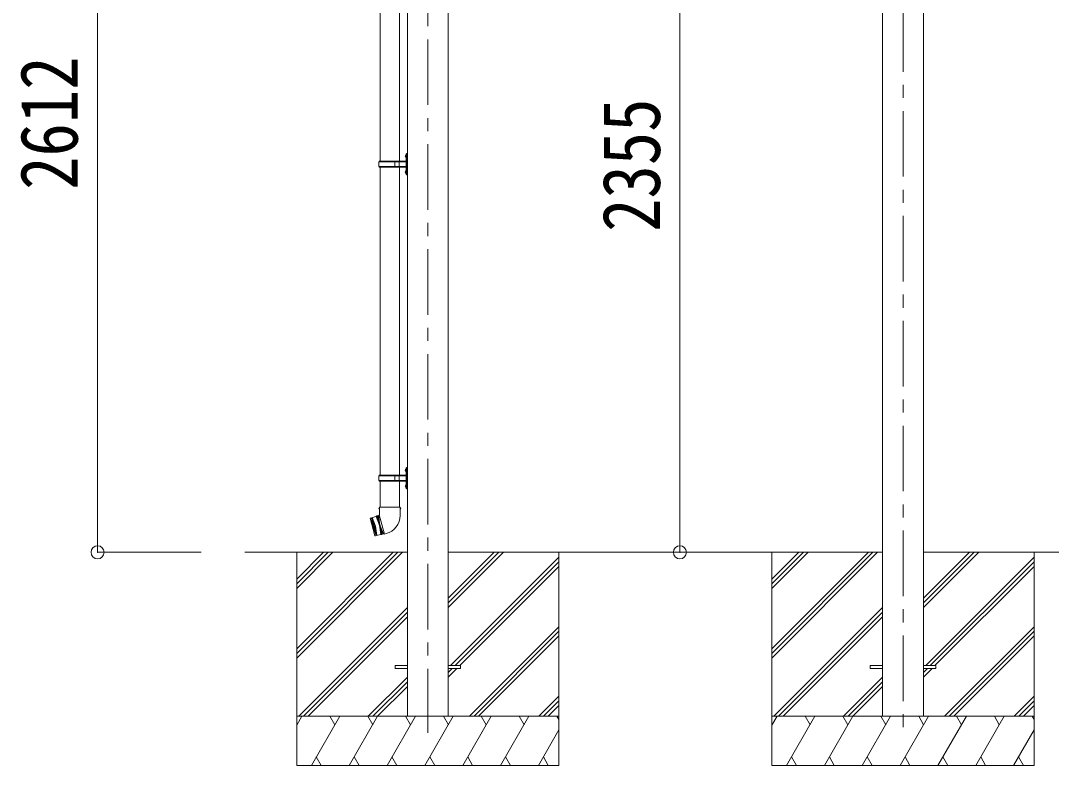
# Model space of a CAD drawing. Units: millimetres at full size, sheet at 1:40. Extents: x -11243 to 11243, y -7760 to 7760.
# Drawn here: x 1035 to 4180, y -5059 to -2787 of the extents above; entities that cross this region are included whole.
import ezdxf
from ezdxf.enums import TextEntityAlignment as Align

# ---------------------------------------------------------------- set-up
doc = ezdxf.new("R2010")
doc.units = ezdxf.units.MM
doc.header["$LTSCALE"] = 40
doc.header["$PDMODE"] = 32
doc.header["$PDSIZE"] = 40
doc.linetypes.add('CHAIN1', pattern=[8, 5, -1, 1, -1])
doc.layers.add('0-3_ELV2', color=4, linetype='Continuous', lineweight=9)
doc.layers.add('0-6_OTH_LINE', color=6, linetype='Continuous', lineweight=9)
doc.styles.add('ＭＳ ゴシック', font='')
doc.styles.get('ＭＳ ゴシック').set_extended_font_data('MS Gothic')

msp = doc.modelspace()

# ---------------------------------------------------------------- linework, layer by layer
at = {"layer": '0-3_ELV2', "color": 5, "linetype": 'CHAIN1'}
for p, q in [((3727.13, -1783.16), (3727.13, -4959.99)), ((2277.13, -1884.55), (2277.13, -4959.99))]:
    msp.add_line(p, q, dxfattribs=at)
at = {"layer": '0-3_ELV2'}
for p, q in [((3664.63, -1954.08), (3664.63, -4909.38)), ((3789.63, -1954.08), (3789.63, -4909.38)), ((2214.63, -2055.48), (2214.63, -4909.38)), ((2339.63, -2055.48), (2339.63, -4909.38)), ((2177.13, -4754.88), (2214.63, -4754.88)), ((2177.13, -4754.88), (2177.13, -4763.88)), ((2177.13, -4763.88), (2214.63, -4763.88)), ((2339.63, -4754.88), (2377.13, -4754.88)), ((2339.63, -4763.88), (2377.13, -4763.88)), ((2377.13, -4754.88), (2377.13, -4763.88)), ((3627.13, -4754.88), (3664.63, -4754.88)), ((3627.13, -4754.88), (3627.13, -4763.88)), ((3627.13, -4763.88), (3664.63, -4763.88)), ((3789.63, -4754.88), (3827.13, -4754.88)), ((3789.63, -4763.88), (3827.13, -4763.88)), ((3827.13, -4754.88), (3827.13, -4763.88))]:
    msp.add_line(p, q, dxfattribs=at)
at = {"layer": '0-3_ELV2', "color": 7}
for p, q in [((2131.28, -2277.38), (2131.24, -3215.87)), ((2190.98, -2277.38), (2190.94, -3215.87)), ((2208.79, -3198.73), (2210.84, -3199.73)), ((2210.06, -3196.73), (2210.69, -3196.73)), ((2210.06, -3196.73), (2210.06, -3205.03)), ((2210.06, -3205.03), (2210.69, -3205.03)), ((2210.69, -3196.73), (2210.69, -3205.03)), ((2210.69, -3196.73), (2211.09, -3197.13)), ((2210.69, -3205.03), (2211.09, -3204.63)), ((2210.84, -3199.73), (2211.45, -3200.88)), ((2213.09, -3192.38), (2211.09, -3194.38)), ((2211.09, -3194.38), (2211.13, -3255.38)), ((2211.09, -3197.13), (2211.09, -3204.63)), ((2213.09, -3192.38), (2213.13, -3257.38)), ((2213.09, -3192.38), (2215.09, -3192.38)), ((2215.13, -3257.38), (2215.09, -3192.38)), ((2128.09, -3217.88), (2129.09, -3215.88)), ((2128.09, -3231.88), (2128.09, -3217.88)), ((2176.59, -3217.88), (2128.09, -3217.88)), ((2128.09, -3231.88), (2129.09, -3233.88)), ((2176.59, -3231.88), (2128.09, -3231.88)), ((2210.59, -3215.88), (2129.09, -3215.88)), ((2129.09, -3233.88), (2210.59, -3233.88)), ((2131.24, -3233.87), (2131.28, -4174.38)), ((2176.59, -3233.88), (2176.59, -3215.88)), ((2177.34, -3215.88), (2179.34, -3217.88)), ((2177.34, -3233.88), (2179.34, -3231.88)), ((2210.59, -3217.88), (2179.34, -3217.88)), ((2210.59, -3231.88), (2179.34, -3231.88)), ((2189.72, -3217.88), (2187.72, -3215.88)), ((2189.72, -3231.88), (2187.72, -3233.88)), ((2189.72, -3231.88), (2189.72, -3217.88)), ((2190.94, -3233.87), (2190.98, -4174.38)), ((2208.79, -3246.73), (2210.84, -3247.73)), ((2210.06, -3244.73), (2210.69, -3244.73)), ((2210.06, -3244.73), (2210.06, -3253.03)), ((2210.06, -3253.03), (2210.69, -3253.03)), ((2210.69, -3244.73), (2210.69, -3253.03)), ((2210.69, -3244.73), (2211.09, -3245.13)), ((2210.69, -3253.03), (2211.09, -3252.63)), ((2210.84, -3247.73), (2211.45, -3248.88)), ((2211.09, -3245.13), (2211.09, -3252.63)), ((2211.13, -3255.38), (2213.13, -3257.38)), ((2215.13, -3257.38), (2213.13, -3257.38)), ((2213.13, -4150.88), (2211.13, -4152.88)), ((2213.13, -4150.88), (2213.13, -4215.88)), ((2213.13, -4150.88), (2215.13, -4150.88)), ((2215.13, -4215.88), (2215.13, -4150.88)), ((2128.13, -4176.38), (2129.13, -4174.38)), ((2128.13, -4190.38), (2128.13, -4176.38)), ((2176.62, -4176.38), (2128.13, -4176.38)), ((2210.63, -4174.38), (2129.13, -4174.38)), ((2176.62, -4192.38), (2176.62, -4174.38)), ((2177.38, -4174.38), (2179.38, -4176.38)), ((2210.63, -4176.38), (2179.38, -4176.38)), ((2189.75, -4176.38), (2187.75, -4174.38)), ((2189.75, -4190.38), (2189.75, -4176.38)), ((2208.82, -4157.23), (2210.87, -4158.23)), ((2210.09, -4155.23), (2210.73, -4155.23)), ((2210.09, -4155.23), (2210.09, -4163.53)), ((2210.09, -4163.53), (2210.73, -4163.53)), ((2210.73, -4155.23), (2211.13, -4155.63)), ((2210.87, -4158.23), (2211.48, -4159.38)), ((2211.13, -4152.88), (2211.13, -4213.88)), ((2128.13, -4190.38), (2129.13, -4192.38)), ((2176.62, -4190.38), (2128.13, -4190.38)), ((2129.13, -4192.38), (2210.63, -4192.38)), ((2131.28, -4192.38), (2131.28, -4272.08)), ((2177.38, -4192.38), (2179.38, -4190.38)), ((2210.63, -4190.38), (2179.38, -4190.38)), ((2189.75, -4190.38), (2187.75, -4192.38)), ((2190.98, -4192.38), (2190.98, -4272.08)), ((2208.82, -4205.23), (2210.87, -4206.23)), ((2210.09, -4203.23), (2210.73, -4203.23)), ((2210.09, -4203.23), (2210.09, -4211.53)), ((2210.09, -4211.53), (2210.73, -4211.53)), ((2210.73, -4203.23), (2210.73, -4211.53)), ((2210.73, -4203.23), (2211.13, -4203.63)), ((2210.73, -4211.53), (2211.13, -4211.13)), ((2210.87, -4206.23), (2211.48, -4207.38)), ((2211.13, -4213.88), (2213.13, -4215.88)), ((2215.13, -4215.88), (2213.13, -4215.88)), ((2129.43, -4272.08), (2127.73, -4276.58)), ((2129.46, -4277.08), (2127.73, -4276.58)), ((2192.83, -4272.08), (2129.43, -4272.08)), ((2129.43, -4272.08), (2129.57, -4295.32)), ((2192.83, -4272.08), (2192.68, -4297.08)), ((2100.84, -4305.61), (2101.2, -4304.99)), ((2100.84, -4305.61), (2115.16, -4359.02)), ((2119.07, -4300.21), (2101.2, -4304.99)), ((2115.77, -4359.38), (2101.2, -4304.99)), ((2105.06, -4303.96), (2119.63, -4358.34)), ((2109.45, -4331.93), (2105.06, -4303.96)), ((2106.99, -4303.44), (2121.56, -4357.82)), ((2117.18, -4329.86), (2106.99, -4303.44)), ((2121.71, -4298.46), (2119.07, -4300.21)), ((2121.71, -4298.46), (2123.64, -4297.95)), ((2136.79, -4354.78), (2121.71, -4298.46)), ((2126.6, -4297.41), (2123.64, -4297.95)), ((2123.64, -4297.95), (2138.73, -4354.26)), ((2129.5, -4296.63), (2126.6, -4297.41)), ((2126.6, -4297.41), (2131.18, -4326.1)), ((2129.57, -4295.32), (2129.17, -4295.43)), ((2129.17, -4295.43), (2144.78, -4353.67)), ((2109.45, -4331.93), (2119.63, -4358.34)), ((2117.18, -4329.86), (2121.56, -4357.82)), ((2141.56, -4353.24), (2131.18, -4326.1)), ((2133.64, -4354.59), (2115.77, -4359.38)), ((2118.27, -4359.38), (2117.66, -4359.02)), ((2136.79, -4354.78), (2133.64, -4354.59)), ((2136.79, -4354.78), (2138.73, -4354.26)), ((2141.56, -4353.24), (2138.73, -4354.26)), ((2144.46, -4352.47), (2141.56, -4353.24)), ((2144.78, -4353.67), (2149.69, -4352.36)), ((1719.13, -4409.38), (2214.63, -4409.38)), ((1877.13, -4409.38), (1877.13, -5059.38)), ((1877.13, -4703.55), (2171.31, -4409.38)), ((1877.13, -4717.69), (2185.45, -4409.38)), ((1877.13, -4731.84), (2199.59, -4409.38)), ((1877.13, -4519.71), (1987.46, -4409.38)), ((1877.13, -4505.56), (1973.32, -4409.38)), ((1877.13, -4491.42), (1959.17, -4409.38)), ((2339.63, -4577.71), (2507.96, -4409.38)), ((2339.63, -4563.56), (2493.82, -4409.38)), ((2339.63, -4549.42), (2479.67, -4409.38)), ((2339.63, -4409.38), (3664.63, -4409.38)), ((2346.3, -4754.88), (2677.13, -4424.06)), ((2677.13, -4409.38), (2677.13, -5059.38)), ((3327.13, -4409.38), (3327.13, -5059.38)), ((3327.13, -4703.55), (3621.31, -4409.38)), ((3327.13, -4717.69), (3635.45, -4409.38)), ((3327.13, -4731.84), (3649.59, -4409.38)), ((3327.13, -4519.71), (3437.46, -4409.38)), ((3327.13, -4505.56), (3423.32, -4409.38)), ((3327.13, -4491.42), (3409.17, -4409.38)), ((3789.63, -4577.71), (3957.96, -4409.38)), ((3789.63, -4563.56), (3943.82, -4409.38)), ((3789.63, -4549.42), (3929.67, -4409.38)), ((3789.63, -4409.38), (5114.62, -4409.38)), ((3796.3, -4754.88), (4127.13, -4424.06)), ((4127.13, -4409.38), (4127.13, -5059.38)), ((2360.45, -4754.88), (2677.13, -4438.2)), ((2374.59, -4754.88), (2677.13, -4452.34)), ((3810.45, -4754.88), (4127.13, -4438.2)), ((3824.59, -4754.88), (4127.13, -4452.34)), ((1883.44, -4909.38), (2214.63, -4578.19)), ((3333.44, -4909.38), (3664.63, -4578.19)), ((1897.58, -4909.38), (2214.63, -4592.33)), ((1911.72, -4909.38), (2214.63, -4606.47)), ((3347.58, -4909.38), (3664.63, -4592.33)), ((3361.72, -4909.38), (3664.63, -4606.47)), ((2403.94, -4909.38), (2677.13, -4636.19)), ((2418.08, -4909.38), (2677.13, -4650.33)), ((3853.94, -4909.38), (4127.13, -4636.19)), ((3868.08, -4909.38), (4127.13, -4650.33)), ((2432.22, -4909.38), (2677.13, -4664.47)), ((3882.22, -4909.38), (4127.13, -4664.47)), ((2339.63, -4789.84), (2365.59, -4763.88)), ((2339.63, -4775.69), (2351.45, -4763.88)), ((3789.63, -4789.84), (3815.59, -4763.88)), ((3789.63, -4775.69), (3801.45, -4763.88)), ((2214.63, -4790.32), (2095.57, -4909.38)), ((2109.71, -4909.38), (2214.63, -4804.46)), ((3664.63, -4790.32), (3545.57, -4909.38)), ((3559.71, -4909.38), (3664.63, -4804.46)), ((2123.85, -4909.38), (2214.63, -4818.6)), ((3573.85, -4909.38), (3664.63, -4818.6)), ((2616.07, -4909.38), (2677.13, -4848.32)), ((2630.21, -4909.38), (2677.13, -4862.46)), ((4066.07, -4909.38), (4127.13, -4848.32)), ((4080.21, -4909.38), (4127.13, -4862.46)), ((2644.35, -4909.38), (2677.13, -4876.6)), ((4094.35, -4909.38), (4127.13, -4876.6)), ((2677.13, -4909.38), (1877.13, -4909.38)), ((1877.13, -4936.88), (1893.01, -4909.38)), ((1921.87, -5059.38), (2008.48, -4909.38)), ((1993.48, -4935.36), (1978.48, -4909.37)), ((2037.34, -5059.37), (2123.95, -4909.38)), ((2108.95, -4935.36), (2093.94, -4909.38)), ((2152.81, -5059.38), (2239.42, -4909.38)), ((2224.42, -4935.36), (2209.41, -4909.38)), ((2268.28, -5059.38), (2354.89, -4909.38)), ((2339.89, -4935.36), (2324.88, -4909.37)), ((2383.75, -5059.38), (2470.36, -4909.38)), ((2455.36, -4935.36), (2440.36, -4909.38)), ((2499.22, -5059.38), (2585.83, -4909.38)), ((2555.83, -4909.38), (2570.83, -4935.36)), ((2671.3, -4909.38), (2677.13, -4919.48)), ((4127.13, -4909.38), (3327.13, -4909.38)), ((3327.13, -4936.88), (3343.01, -4909.38)), ((3371.87, -5059.38), (3458.48, -4909.38)), ((3443.48, -4935.36), (3428.48, -4909.37)), ((3487.34, -5059.37), (3573.95, -4909.38)), ((3558.95, -4935.36), (3543.94, -4909.38)), ((3602.81, -5059.38), (3689.42, -4909.38)), ((3674.42, -4935.36), (3659.41, -4909.38)), ((3718.28, -5059.38), (3804.89, -4909.38)), ((3789.89, -4935.36), (3774.88, -4909.37)), ((3833.75, -5059.38), (3920.36, -4909.38)), ((3905.36, -4935.36), (3890.36, -4909.38)), ((3949.22, -5059.38), (4035.83, -4909.38)), ((4005.83, -4909.38), (4020.83, -4935.36)), ((4121.3, -4909.38), (4127.13, -4919.48)), ((2614.69, -5059.38), (2677.13, -4951.24)), ((4064.69, -5059.38), (4127.13, -4951.24)), ((1877.13, -5059.38), (2677.13, -5059.38)), ((1936.87, -5033.4), (1951.87, -5059.38)), ((2052.34, -5033.4), (2067.34, -5059.37)), ((2167.81, -5033.39), (2182.81, -5059.38)), ((2283.28, -5033.4), (2298.28, -5059.38)), ((2398.75, -5033.4), (2413.75, -5059.38)), ((2514.22, -5033.4), (2529.22, -5059.38)), ((2629.69, -5033.4), (2644.69, -5059.38)), ((3327.13, -5059.38), (4127.13, -5059.38)), ((3386.87, -5033.4), (3401.87, -5059.38)), ((3502.34, -5033.4), (3517.34, -5059.37)), ((3617.81, -5033.39), (3632.81, -5059.38)), ((3733.28, -5033.4), (3748.28, -5059.38)), ((3848.75, -5033.4), (3863.75, -5059.38)), ((3964.22, -5033.4), (3979.22, -5059.38)), ((4079.69, -5033.4), (4094.69, -5059.38))]:
    msp.add_line(p, q, dxfattribs=at)
at = {"layer": '0-3_ELV2', "color": 6}
for p, q in [((1269.49, -4409.38), (1585.73, -4409.38)), ((3046.29, -4409.38), (2643.13, -4409.38))]:
    msp.add_line(p, q, dxfattribs=at)
at = {"layer": '0-3_ELV2', "color": 7}
for points in [[(2208.79, -3203.03), (2210.84, -3202.03), (2211.45, -3200.88)], [(2208.79, -3251.03), (2210.84, -3250.03), (2211.45, -3248.88)], [(2208.82, -4161.53), (2210.87, -4160.53), (2211.48, -4159.38)], [(2210.73, -4155.23), (2210.73, -4163.53), (2211.13, -4163.13)], [(2208.82, -4209.53), (2210.87, -4208.53), (2211.48, -4207.38)], [(2192.83, -4272.08), (2194.33, -4276.58), (2192.8, -4277.08)], [(2119.07, -4300.21), (2129.25, -4326.62), (2133.64, -4354.59)]]:
    msp.add_lwpolyline(points, dxfattribs=at)
for centre, radius, start, end in [((2214.39, -3200.88), 6, 136.21765, 223.78235), ((2210.59, -3215.38), 0.5, 270, 0), ((2210.59, -3217.38), 0.5, 270, 0), ((2210.59, -3232.38), 0.5, 0, 90), ((2210.59, -3234.38), 0.5, 0, 90), ((2214.39, -3248.88), 6, 136.21765, 223.78235), ((2214.42, -4159.38), 6, 136.21765, 223.78235), ((2210.63, -4173.88), 0.5, 270, 0), ((2210.63, -4175.88), 0.5, 270, 0), ((2214.42, -4207.38), 6, 136.21765, 223.78235), ((2210.63, -4190.88), 0.5, 0, 90), ((2210.63, -4192.88), 0.5, 0, 90), ((2134.68, -4296.33), 58, 285, 359.65623)]:
    msp.add_arc(centre, radius, start, end, dxfattribs=at)
at = {"layer": '0-3_ELV2', "color": 6}
for p in [(1269.49, -4409.38), (3046.29, -4409.38)]:
    msp.add_point(p, dxfattribs=at)
at = {"layer": '0-6_OTH_LINE'}
for p, q in [((1269.49, -4409.38), (1269.49, -1797.71)), ((3046.29, -2054.38), (3046.29, -4409.38))]:
    msp.add_line(p, q, dxfattribs=at)

# ---------------------------------------------------------------- texts
at = {"layer": '0-3_ELV2', "color": 7, "style": 'ＭＳ ゴシック', "width": 0.85}
for s, p in [('2612', (1261.49, -3303.54)), ('2355', (3038.29, -3431.88))]:
    msp.add_text(s, height=176, rotation=90, dxfattribs=at).set_placement(p, align=Align.BOTTOM_LEFT)

doc.saveas('drawing.dxf')
